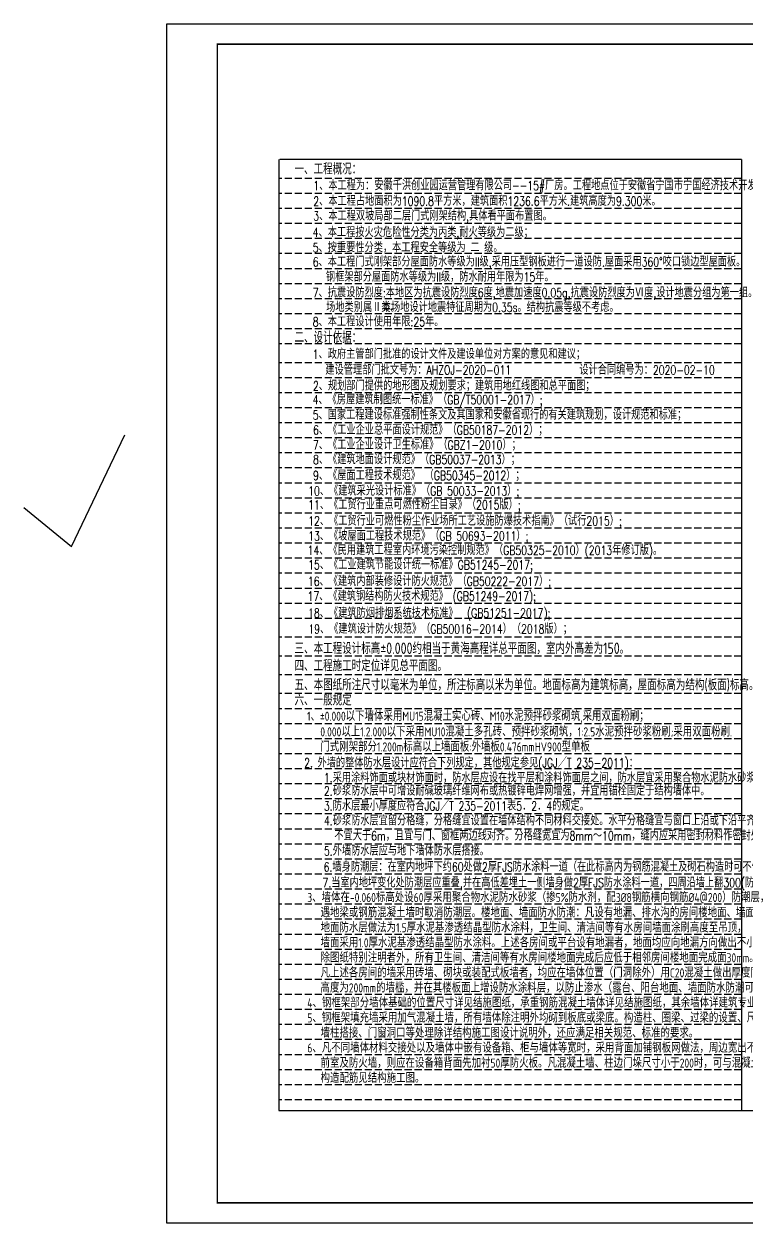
# Model space of a CAD drawing. Extents: x 177291 to 1288761, y 177638 to 322898.
# Drawn here: x 245173 to 270480, y 272928 to 314928 of the extents above; entities that cross this region are included whole.
import ezdxf

# ---------------------------------------------------------------- set-up
doc = ezdxf.new("R2010")
doc.units = 0
doc.header["$LTSCALE"] = 1000
doc.linetypes.add('DASH', pattern=[0.35, 0.25, -0.1])
for name, color, linetype in [('BORDER', 7, 'Continuous'), ('PUB_TITLE', 4, 'Continuous'), ('填充', 251, 'Continuous'), ('文字', 7, 'Continuous')]:
    doc.layers.add(name, color=color, linetype=linetype)
doc.styles.add('C', font='tssdeng.shx', dxfattribs={"height": 3, "bigfont": 'tssdchn.shx'})
doc.styles.add('HZTXT', font='romans.shx', dxfattribs={"width": 0.75, "height": 300, "bigfont": 'HZTXT.shx'})

msp = doc.modelspace()

# ---------------------------------------------------------------- linework, layer by layer
for p, q in [((246835.03, 296626.28), (248711.32, 300532.7)), ((245173.08, 297993.53), (246835.03, 296626.28))]:
    msp.add_line(p, q)
at = {"layer": 'BORDER', "const_width": 53.03}
msp.add_lwpolyline([(251948.07, 273635.42), (251948.07, 314221.27), (308937.97, 314221.27), (308937.97, 273635.42)], close=True, dxfattribs=at)
at = {"layer": 'PUB_TITLE'}
msp.add_lwpolyline([(250180.39, 272928.35), (250180.39, 314928.34), (309645.04, 314928.34), (309645.04, 272928.35)], close=True, dxfattribs=at)
at = {"layer": '填充'}
for p, q in [((254108.75, 310177.64), (254108.75, 276866.33)), ((270315.01, 310177.64), (254135.77, 310177.64)), ((270315.01, 310177.64), (270315.01, 276866.33)), ((254108.75, 276866.33), (302001.99, 276866.33))]:
    msp.add_line(p, q, dxfattribs=at)
at = {"layer": '填充', "linetype": 'DASH'}
for p, q in [((270315.01, 309518.97), (254135.77, 309518.97)), ((270315.01, 308992.03), (254135.77, 308992.03)), ((270315.01, 308465.09), (254135.77, 308465.09)), ((270315.01, 307938.16), (254135.77, 307938.16)), ((270315.01, 307411.22), (254135.77, 307411.22)), ((270315.01, 306884.28), (254135.77, 306884.28)), ((270315.01, 306357.34), (254135.77, 306357.34)), ((270315.01, 305830.4), (254135.77, 305830.4)), ((270315.01, 305303.46), (254135.77, 305303.46)), ((270315.01, 304776.53), (254135.77, 304776.53)), ((270315.01, 304249.59), (254135.77, 304249.59)), ((270315.01, 303722.65), (254135.77, 303722.65)), ((270315.01, 303063.98), (254135.77, 303063.98)), ((270315.01, 302537.04), (254135.77, 302537.04)), ((270315.01, 302010.1), (254135.77, 302010.1)), ((270315.01, 301483.16), (254135.77, 301483.16)), ((270315.01, 300956.23), (254135.77, 300956.23)), ((270315.01, 300429.29), (254135.77, 300429.29)), ((270315.01, 299902.35), (254135.77, 299902.35)), ((270315.01, 299375.41), (254135.77, 299375.41)), ((270315.01, 298848.47), (254135.77, 298848.47)), ((270315.01, 298321.54), (254135.77, 298321.54)), ((270315.01, 298321.54), (254135.77, 298321.54)), ((270315.01, 297794.6), (254135.77, 297794.6)), ((270315.01, 297267.66), (254135.77, 297267.66)), ((270315.01, 297267.66), (254135.77, 297267.66)), ((270315.01, 296740.72), (254135.77, 296740.72)), ((270315.01, 296740.72), (254135.77, 296740.72)), ((270315.01, 296213.78), (254135.77, 296213.78)), ((270315.01, 296213.78), (254135.77, 296213.78)), ((270315.01, 295686.85), (254135.77, 295686.85)), ((270315.01, 295686.85), (254135.77, 295686.85)), ((270315.01, 295159.91), (254135.77, 295159.91)), ((270315.01, 295159.91), (254135.77, 295159.91)), ((270315.01, 294632.97), (254135.77, 294632.97)), ((270315.01, 294632.97), (254135.77, 294632.97)), ((270315.01, 294106.03), (254135.77, 294106.03)), ((270315.01, 294106.03), (254135.77, 294106.03)), ((270315.01, 293447.36), (254135.77, 293447.36)), ((270315.01, 292788.69), (254135.77, 292788.69)), ((270315.01, 292130.01), (254135.77, 292130.01)), ((270315.01, 291471.34), (254135.77, 291471.34)), ((270315.01, 290944.4), (254135.77, 290944.4)), ((270315.01, 290417.46), (254135.77, 290417.46)), ((270315.01, 289890.53), (254135.77, 289890.53)), ((270315.01, 289363.59), (254135.77, 289363.59)), ((270315.01, 288836.65), (254135.77, 288836.65)), ((270315.01, 288309.71), (254135.77, 288309.71)), ((270315.01, 287782.77), (254135.77, 287782.77)), ((270315.01, 287255.84), (254135.77, 287255.84)), ((270315.01, 286728.9), (254135.77, 286728.9)), ((270315.01, 286201.96), (254135.77, 286201.96)), ((270315.01, 285675.02), (254135.77, 285675.02)), ((270315.01, 285148.08), (254135.77, 285148.08)), ((270315.01, 284621.15), (254135.77, 284621.15)), ((270315.01, 284094.21), (254135.77, 284094.21)), ((270315.01, 283567.27), (254135.77, 283567.27)), ((270315.01, 283040.33), (254135.77, 283040.33)), ((270315.01, 282513.39), (254135.77, 282513.39)), ((270315.01, 281986.46), (254135.77, 281986.46)), ((270315.01, 281459.52), (254135.77, 281459.52)), ((270315.01, 280932.58), (254135.77, 280932.58)), ((270315.01, 280405.64), (254135.77, 280405.64)), ((270315.01, 279878.7), (254135.77, 279878.7)), ((270315.01, 279351.77), (254135.77, 279351.77)), ((270315.01, 278824.83), (254135.77, 278824.83)), ((270315.01, 278297.89), (254135.77, 278297.89)), ((270315.01, 277770.95), (254135.77, 277770.95)), ((270315.01, 277244.01), (254135.77, 277244.01))]:
    msp.add_line(p, q, dxfattribs=at)

# ---------------------------------------------------------------- texts
at = {"color": 6, "style": 'HZTXT', "width": 0.75}
for s, height, p in [('1、本工程为：安徽千洪创业园运营管理有限公司--15#厂房。工程地点位于安徽省宁国市宁国经济技术开发区河沥园区.', 318.1818, (255312.82, 309108.48)), ('2、本工程占地面积为1090.8平方米，建筑面积1236.6平方米.建筑高度为9.300米。', 318.1818, (255312.82, 308563.15)), ('3、本工程双坡局部二层门式刚架结构,具体看平面布置图。', 318.1818, (255312.82, 308044.66)), ('4、本工程按火灾危险性分类为丙类,耐火等级为二级；', 318.1818, (255293.66, 307470.29)), ('场地类别属Ⅱ类。', 318.182, (255764.05, 304845.45)), ('8、本工程设计使用年限:25年。', 318.1818, (255293.66, 304337.41))]:
    msp.add_text(s, height=height, dxfattribs=at).set_placement(p)
at = {"style": 'HZTXT', "width": 0.75}
for s, p in [('5、按重要性分类，本工程安全等级为 二 级。', (255293.66, 306936.94)), ('6、本工程门式刚架部分屋面防水等级为II级,采用压型钢板进行一道设防.屋面采用360°咬口锁边型屋面板。', (255293.66, 306435.63)), ('钢框架部分屋面防水等级为II级，防水耐用年限为15年。', (255756.92, 305907.64)), ('7、抗震设防烈度:本地区为抗震设防烈度6度,地震加速度0.05g,抗震设防烈度为Ⅵ度,设计地震分组为第一组。', (255293.66, 305356.91)), ('本场地设计地震特征周期为0.35s。结构抗震等级不考虑。', (257714.92, 304845.45)), ('1、政府主管部门批准的设计文件及建设单位对方案的意见和建议；', (255293.66, 303202.81)), ('2、规划部门提供的地形图及规划要求；建筑用地红线图和总平面图；', (255300.16, 302094.04)), ('5、国家工程建设标准强制性条文及其国家和安徽省现行的有关建筑规划，设计规范和标准；', (255293.66, 301073.36)), ('6、《工业企业总平面设计规范》（GB50187-2012）；', (255303.04, 300545.59)), ('7、《工业企业设计卫生标准》（GBZ1-2010）；', (255303.04, 300023.2)), ('8、《建筑地面设计规范》（GB50037-2013）；', (255303.04, 299512.34)), ('9、《屋面工程技术规范》 （GB50345-2012）；', (255303.04, 298952.44)), ('10、《建筑采光设计标准》（GB 50033-2013）;', (255133.68, 298413.34)), ('11、《工贸行业重点可燃性粉尘目录》（2015版）;', (255133.68, 297925.98)), ('12、《工贸行业可燃性粉尘作业场所工艺设施防爆技术指南》（试行2015）;', (255133.68, 297362.48)), ('13、《坡屋面工程技术规范》（GB 50693-2011）;', (255133.68, 296835.54)), ('14、《民用建筑工程室内环境污染控制规范》（GB50325-2010）(2013年修订版)。', (255115.05, 296330.71))]:
    msp.add_text(s, height=318.1818, dxfattribs=at).set_placement(p)
at = {"color": 1, "style": 'HZTXT', "width": 0.75}
for s, p in [('建设管理部门批文号为：AHZOJ-2020-011            设计合同编号为：2020-02-10          ', (255737.45, 302646.56)), ('2. 外墙的整体防水层设计应符合下列规定，其他规定参见(JGJ／T 235-2011)：', (254993.35, 288888.35)), ('1.采用涂料饰面或块材饰面时，防水层应设在找平层和涂料饰面层之间，防水层宜采用聚合物水泥防水砂浆或普通防水砂浆；', (255686.53, 288363.25)), ('2.砂浆防水层中可增设耐碱玻璃纤维网布或热镀锌电焊网增强，并宜用锚栓固定于结构墙体中。', (255686.53, 287902.93)), ('3.防水层最小厚度应符合JGJ／T 235-2011表5．2．4的规定。 ', (255686.53, 287374.63)), ('4.砂浆防水层宜留分格缝，分格缝宜设置在墙体结构不同材料交接处。水平分格缝宜与窗口上沿或下沿平齐；垂直分格缝间距', (255686.53, 286859.43)), ('不宜大于6m，且宜与门、窗框两边线对齐。分格缝宽宜为8mm～10mm，缝内应采用密封材料作密封处理。', (256051.31, 286331.13)), ('5.外墙防水层应与地下墙体防水层搭接。', (255686.53, 285802.82)), ('6.墙身防潮层：在室内地坪下约60处做2厚FJS防水涂料一道（在此标高内为钢筋混凝土及砌石构造时可不做）,', (255675.3, 285239.94)), ('7.当室内地坪变化处防潮层应重叠,并在高低差埋土一侧墙身做2厚FJS防水涂料一道，四周沿墙上翻300(防水材料选用环保型材料).', (255633.97, 284688.43))]:
    msp.add_text(s, height=318.1818, dxfattribs=at).set_placement(p)
at = {"color": 3, "style": 'HZTXT', "width": 0.75}
for s, p in [('4、《房屋建筑制图统一标准》（GB/T50001-2017）;', (255290.9, 301606.51)), ('15、《工业建筑节能设计统一标准》GB51245-2017;', (255132.4, 295824.47, -1550.5)), ('16、《建筑内部装修设计防火规范》（GB50222-2017）;', (255124.29, 295248.3)), ('17、《建筑钢结构防火技术规范》 (GB51249-2017);', (255112.19, 294726.4)), ('18、《建筑防烟排烟系统技术标准》  (GB51251-2017);', (255131.66, 294136.63, -1550.5)), ('19、《建筑设计防火规范》（GB50016-2014）（2018版）；', (255139.49, 293575.73))]:
    msp.add_text(s, height=318.1818, dxfattribs=at).set_placement(p)
at = {"layer": '文字', "color": 3, "style": 'C', "width": 0.8}
for s, height, p in [('一、工程概况：', 397.765, (254654.75, 309655.05)), ('二、设计依据：', 397.765, (254654.75, 303754.4)), ('三、本工程设计标高±0.000约相当于黄海高程详总平面图，室内外高差为150。', 397.7646, (254654.75, 292861.71)), ('四、工程施工时定位详见总平面图。', 397.7646, (254654.75, 292256.92)), ('五、本图纸所注尺寸以毫米为单位，所注标高以米为单位。地面标高为建筑标高，屋面标高为结构(板面)标高。', 397.7646, (254654.75, 291583.83)), ('六、一般规定', 397.765, (254654.75, 291054.58)), ('门式刚架部分1.200m标高以上墙面板:外墙板0.476mmHV900型单板', 318.2117, (255559.41, 289445.09))]:
    msp.add_text(s, height=height, dxfattribs=at).set_placement(p)
at = {"layer": '文字', "style": 'C', "width": 0.8}
for s, p in [('1、%%P0.000以下墙体采用MU15混凝土实心砖、M10水泥预拌砂浆砌筑,采用双面粉刷；', (255095.16, 290519.89)), ('0.000以上1.2.000以下采用MU10混凝土多孔砖、预拌砂浆砌筑，1:2.5水泥预拌砂浆粉刷;采用双面粉刷.', (255559.41, 289972.03)), ('3、墙体在-0.060标高处设60厚采用聚合物水泥防水砂浆（掺5%%%防水剂，配3%%C8钢筋横向钢筋%%C4@200）防潮层，', (255102.87, 284170.8)), ('遇地梁或钢筋混凝土墙时取消防潮层。楼地面、墙面防水防潮：凡设有地漏、排水沟的房间楼地面、墙面均应做防水层。', (255567.12, 283640.21)), ('地面防水层做法为1.5厚水泥基渗透结晶型防水涂料，卫生间、清洁间等有水房间墙面涂刷高度至吊顶，', (255567.12, 283113.27)), ('墙面采用1.0厚水泥基渗透结晶型防水涂料。上述各房间或平台设有地漏者，地面均应向地漏方向做出不小于0.5%%%的排水坡。', (255567.12, 282586.34)), ('除图纸特别注明者外，所有卫生间、清洁间等有水房间楼地面完成后应低于相邻房间楼地面完成面30mm。', (255567.12, 282059.4)), ('凡上述各房间的墙采用砖墙、砌块或装配式板墙者，均应在墙体位置（门洞除外）用C20混凝土做出厚度同墙体，', (255567.12, 281532.46)), ('高度为200mm的墙槛，并在其楼板面上增设防水涂料层，以防止渗水（露台、阳台地面、墙面防水防潮可参照执行）。', (255567.12, 281005.52)), ('4、钢框架部分墙体基础的位置尺寸详见结施图纸，承重钢筋混凝土墙体详见结施图纸，其余墙体详建筑专业图纸。', (255102.87, 280482.23)), ('5、钢框架填充墙采用加气混凝土墙，所有墙体除注明外均砌到板底或梁底。构造柱、圈梁、过梁的设置、尺寸位置及配筋，', (255102.87, 279955.29)), ('墙柱搭接、门窗洞口等处理除详结构施工图设计说明外，还应满足相关规范、标准的要求。', (255567.12, 279424.71)), ('6、凡不同墙体材料交接处以及墙体中嵌有设备箱、柜与墙体等宽时，采用背面加铺钢板网做法，周边宽出不小于300，若为楼梯间、', (255102.87, 278901.42)), ('前室及防火墙，则应在设备箱背面先加衬50厚防火板。凡混凝土墙、柱边门垛尺寸小于200时，可与混凝土墙、柱整体浇注，', (255567.12, 278370.83)), ('构造配筋见结构施工图。', (255567.12, 277843.89))]:
    msp.add_text(s, height=318.2117, dxfattribs=at).set_placement(p)

doc.saveas('drawing.dxf')
